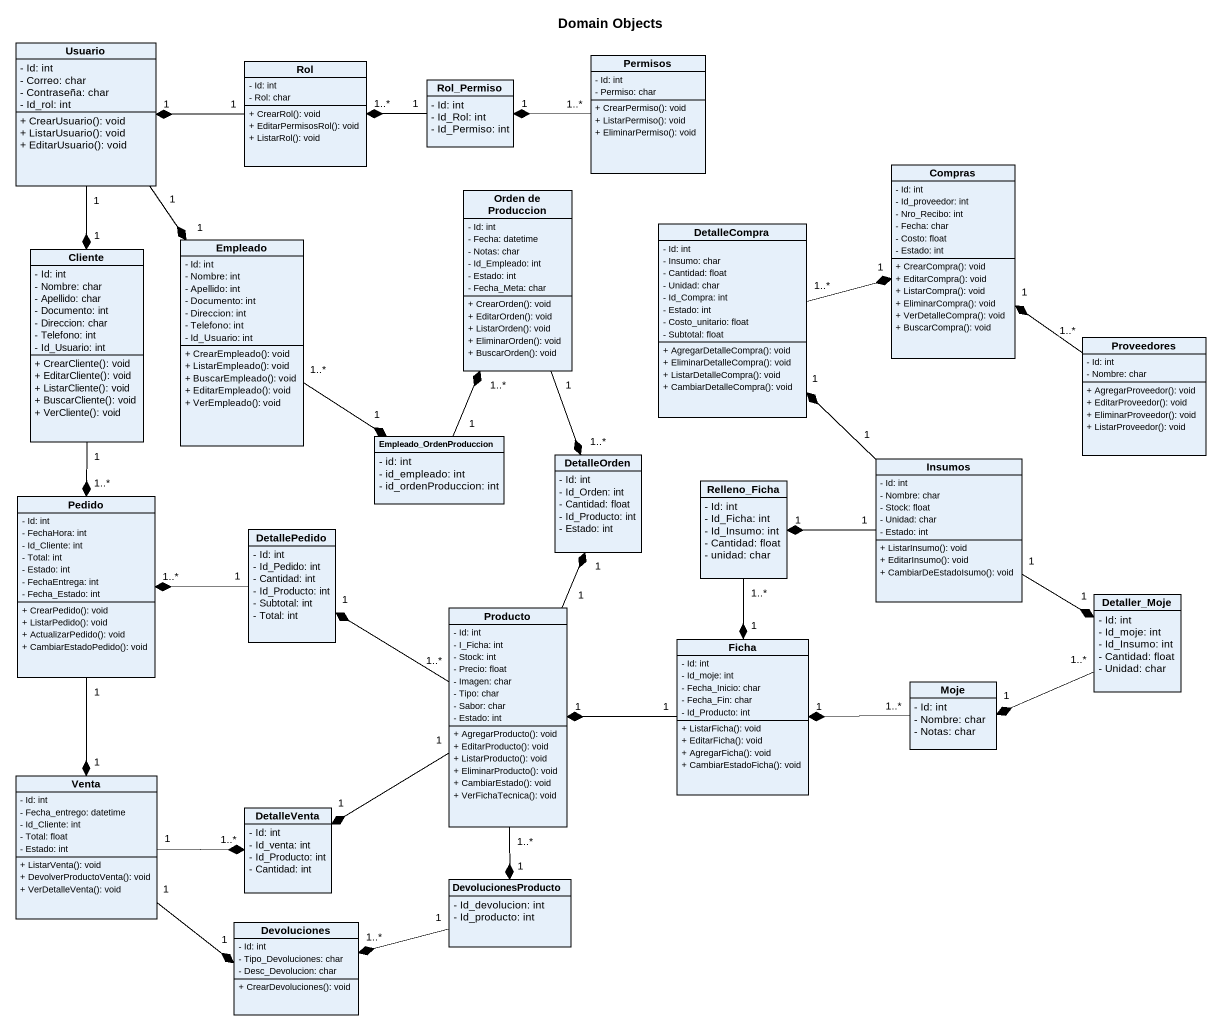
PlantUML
@startuml
title Domain Objects
hide circle
hide empty members
skinparam classAttributeIconSize 0
class Usuario {
  - Id: int
  - Correo: char
  - Contraseña: char
  - Id_rol: int
  + CrearUsuario(): void
  + ListarUsuario(): void
  + EditarUsuario(): void
}
class Rol {
  - Id: int
  - Rol: char
  + CrearRol(): void
  + EditarPermisosRol(): void
  + ListarRol(): void
}
class Permisos {
  - Id: int
  - Permiso: char
  + CrearPermiso(): void
  + ListarPermiso(): void
  + EliminarPermiso(): void
}
class Rol_Permiso {
  - Id: int
  - Id_Rol: int
  - Id_Permiso: int
}
class "Orden de Produccion" as Orden_de_Produccion {
  - Id: int
  - Fecha: datetime
  - Notas: char
  - Id_Empleado: int
  - Estado: int
  - Fecha_Meta: char
  + CrearOrden(): void
  + EditarOrden(): void
  + ListarOrden(): void
  + EliminarOrden(): void
  + BuscarOrden(): void
}
class Compras {
  - Id: int
  - Id_proveedor: int
  - Nro_Recibo: int
  - Fecha: char
  - Costo: float
  - Estado: int
  + CrearCompra(): void
  + EditarCompra(): void
  + ListarCompra(): void
  + EliminarCompra(): void
  + VerDetalleCompra(): void
  + BuscarCompra(): void
}
class Empleado {
  - Id: int
  - Nombre: int
  - Apellido: int
  - Documento: int
  - Direccion: int
  - Telefono: int
  - Id_Usuario: int
  + CrearEmpleado(): void
  + ListarEmpleado(): void
  + BuscarEmpleado(): void
  + EditarEmpleado(): void
  + VerEmpleado(): void
}
class DetalleCompra {
  - Id: int
  - Insumo: char
  - Cantidad: float
  - Unidad: char
  - Id_Compra: int
  - Estado: int
  - Costo_unitario: float
  - Subtotal: float
  + AgregarDetalleCompra(): void
  + EliminarDetalleCompra(): void
  + ListarDetalleCompra(): void
  + CambiarDetalleCompra(): void
}
class Cliente {
  - Id: int
  - Nombre: char
  - Apellido: char
  - Documento: int
  - Direccion: char
  - Telefono: int
  - Id_Usuario: int
  + CrearCliente(): void
  + EditarCliente(): void
  + ListarCliente(): void
  + BuscarCliente(): void
  + VerCliente(): void
}
class Proveedores {
  - Id: int
  - Nombre: char
  + AgregarProveedor(): void
  + EditarProveedor(): void
  + EliminarProveedor(): void
  + ListarProveedor(): void
}
class Empleado_OrdenProduccion {
  - id: int
  - id_empleado: int
  - id_ordenProduccion: int
}
class DetalleOrden {
  - Id: int
  - Id_Orden: int
  - Cantidad: float
  - Id_Producto: int
  - Estado: int
}
class Insumos {
  - Id: int
  - Nombre: char
  - Stock: float
  - Unidad: char
  - Estado: int
  + ListarInsumo(): void
  + EditarInsumo(): void
  + CambiarDeEstadoIsumo(): void
}
class Pedido {
  - Id: int
  - FechaHora: int
  - Id_Cliente: int
  - Total: int
  - Estado: int
  - FechaEntrega: int
  - Fecha_Estado: int
  + CrearPedido(): void
  + ListarPedido(): void
  + ActualizarPedido(): void
  + CambiarEstadoPedido(): void
}
class Relleno_Ficha {
  - Id: int
  - Id_Ficha: int
  - Id_Insumo: int
  - Cantidad: float
  - unidad: char
}
class DetallePedido {
  - Id: int
  - Id_Pedido: int
  - Cantidad: int
  - Id_Producto: int
  - Subtotal: int
  - Total: int
}
class Detaller_Moje {
  - Id: int
  - Id_moje: int
  - Id_Insumo: int
  - Cantidad: float
  - Unidad: char
}
class Producto {
  - Id: int
  - I_Ficha: int
  - Stock: int
  - Precio: float
  - Imagen: char
  - Tipo: char
  - Sabor: char
  - Estado: int
  + AgregarProducto(): void
  + EditarProducto(): void
  + ListarProducto(): void
  + EliminarProducto(): void
  + CambiarEstado(): void
  + VerFichaTecnica(): void
}
class Ficha {
  - Id: int
  - Id_moje: int
  - Fecha_Inicio: char
  - Fecha_Fin: char
  - Id_Producto: int
  + ListarFicha(): void
  + EditarFicha(): void
  + AgregarFicha(): void
  + CambiarEstadoFicha(): void
}
class Moje {
  - Id: int
  - Nombre: char
  - Notas: char
}
class Venta {
  - Id: int
  - Fecha_entrego: datetime
  - Id_Cliente: int
  - Total: float
  - Estado: int
  + ListarVenta(): void
  + DevolverProductoVenta(): void
  + VerDetalleVenta(): void
}
class DetalleVenta {
  - Id: int
  - Id_venta: int
  - Id_Producto: int
  - Cantidad: int
}
class DevolucionesProducto {
  - Id_devolucion: int
  - Id_producto: int
}
class Devoluciones {
  - Id: int
  - Tipo_Devoluciones: char
  - Desc_Devolucion: char
  + CrearDevoluciones(): void
}
Usuario "1" --* "1" Empleado
Usuario "1" --* "1" Cliente
Rol "1" -left-* "1" Usuario
Permisos "1..*" -left-* "1" Rol_Permiso
Rol_Permiso "1" -left-* "1..*" Rol
Orden_de_Produccion "1" --* "1..*" DetalleOrden
Empleado "1..*" --* "1" Empleado_OrdenProduccion
DetalleCompra "1..*" -right-* "1" Compras
Cliente "1" --* "1..*" Pedido
Proveedores "1..*" -up-* "1" Compras
Empleado_OrdenProduccion "1" -up-* "1..*" Orden_de_Produccion
Insumos "1" -up-* "1" DetalleCompra
Insumos "1" -left-* "1" Relleno_Ficha
Insumos "1" -right-* "1" Detaller_Moje
Pedido "1" --* "1" Venta
Relleno_Ficha "1..*" --* "1" Ficha
DetallePedido "1" -left-* "1..*" Pedido
Detaller_Moje "1..*" -left-* "1" Moje
Producto "1" -up-* "1" DetalleOrden
Producto "1..*" -up-* "1" DetallePedido
Producto "1" --* "1" DetalleVenta
Producto "1..*" --* "1" DevolucionesProducto
Ficha "1" -left-* "1" Producto
Moje "1..*" -left-* "1" Ficha
Venta "1" -right-* "1..*" DetalleVenta
Venta "1" -right-* "1" Devoluciones
DevolucionesProducto "1" -left-* "1..*" Devoluciones
@enduml
